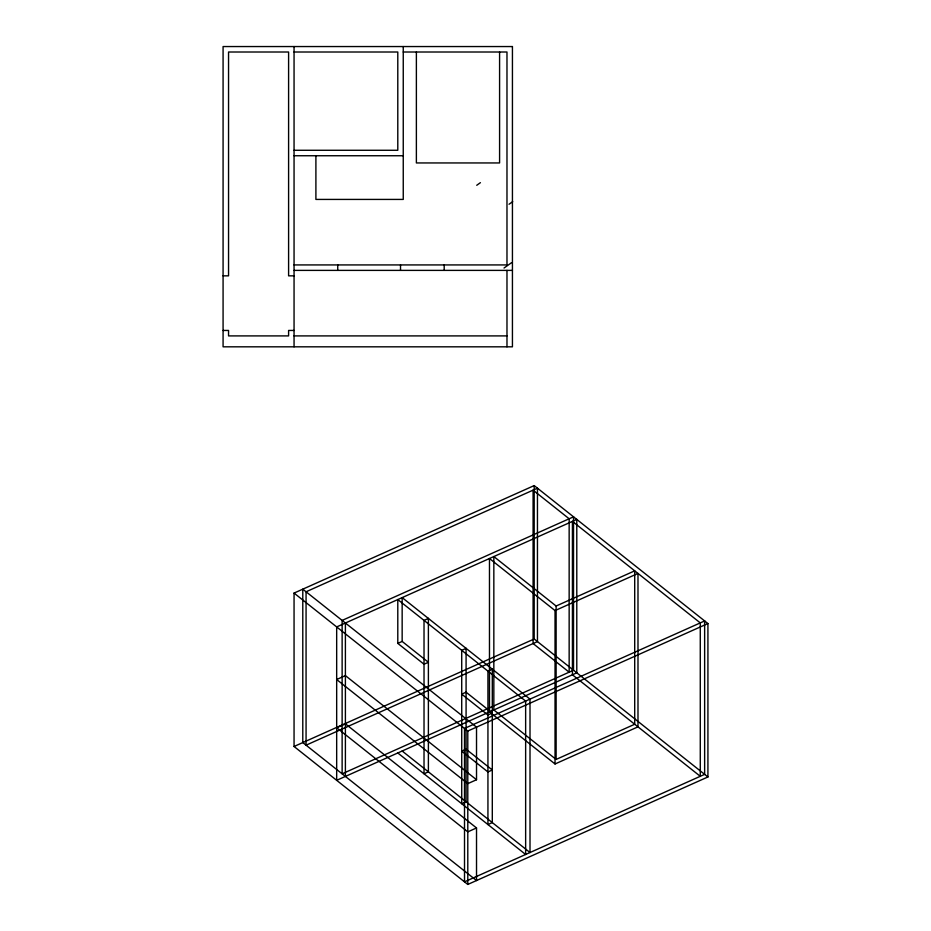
<?xml version="1.0" encoding="UTF-8"?>
<svg xmlns="http://www.w3.org/2000/svg" width="931" height="931" viewBox="0 0 931 931"><rect width="100%" height="100%" fill="white"/><g stroke="black" fill="none" stroke-linecap="round" stroke-linejoin="round"><path stroke-width="1.4" d="M476.73 185.281L480.408 182.674M509.036 204.25L512.713 201.643M504.032 268.023L511.387 262.81M294.056 593.082L534.185 485.586L707.921 623.549L707.921 776.954L467.793 884.45L294.056 746.487L294.056 593.082L467.793 731.044L467.793 884.45M397.793 643.391L402.157 641.436L428.388 662.267L424.024 664.222L397.793 643.391L397.793 599.564L525.643 701.078L525.643 854.483L397.793 752.97M556.121 606.023L634.709 570.843L634.709 724.248L556.121 759.428L493.837 709.969L493.837 556.563L556.121 606.023L556.121 759.428M555.039 610.585L637.991 573.449L637.991 726.843L555.039 763.979L489.473 711.924L489.473 558.519L555.039 610.585L555.039 763.979M294.056 746.487L534.185 638.992L707.921 776.954M467.793 731.044L707.921 623.549M476.521 779.736L467.793 783.646L336.673 679.525L345.401 675.615L476.521 779.736L476.521 727.134L302.784 589.172L302.784 742.577L476.521 880.54L476.521 827.95L345.401 723.829L336.673 727.728L467.793 831.86L476.521 827.95M294.056 52.008L397.793 52.008L397.793 150.275L294.056 150.275M403.251 52.008L506.976 52.008L506.976 264.928L294.056 264.928M294.056 155.745L403.251 155.745M294.056 270.386L512.434 270.386M223.079 275.844L228.549 275.844L228.549 52.008L288.598 52.008L288.598 275.844L294.056 275.844M223.079 330.447L228.549 330.447L228.549 335.905L288.598 335.905L288.598 330.447L294.056 330.447M294.056 335.905L506.976 335.905M402.157 751.014L530.007 852.528L530.007 699.123L402.157 597.609L402.157 641.436M534.185 485.586L534.185 638.992M506.976 270.386L506.976 346.821M499.586 52.008L499.586 162.948L416.378 162.948L416.378 52.008M444.192 264.928L444.192 270.386M403.251 46.55L403.251 199.42L315.9 199.42L315.9 155.745M400.516 264.928L400.516 270.386M345.401 623.014L345.401 776.419M337.732 264.928L337.732 270.386M294.056 46.55L294.056 346.821M537.455 488.193L306.066 591.779L306.066 745.184L537.455 641.599L537.455 488.193M573.519 516.821L342.131 620.418L342.131 773.812L573.519 670.227L573.519 516.821M576.789 519.428L336.673 626.924L336.673 780.329L576.789 672.834L576.789 519.428M428.388 618.428L424.024 620.383L424.024 773.789L428.388 771.834L428.388 618.428M466.082 648.372L461.718 650.327L461.718 803.721L466.082 801.766L466.082 648.372M492.301 669.191L487.937 671.146L487.937 824.552L492.301 822.597L492.301 669.191M466.082 692.198L461.718 694.154L487.937 714.973L492.301 713.018L466.082 692.198M704.639 620.942L464.511 728.438L464.511 881.843L704.639 774.348L704.639 620.942M466.082 749.176L461.718 751.131L487.937 771.95L492.301 769.995L466.082 749.176M512.434 46.55L223.079 46.55L223.079 346.821L512.434 346.821L512.434 46.55M569.155 518.776L533.091 490.148L533.091 643.554L569.155 672.182L569.155 518.776M700.275 622.897L572.425 521.383L572.425 674.789L700.275 776.303L700.275 622.897"/></g></svg>
